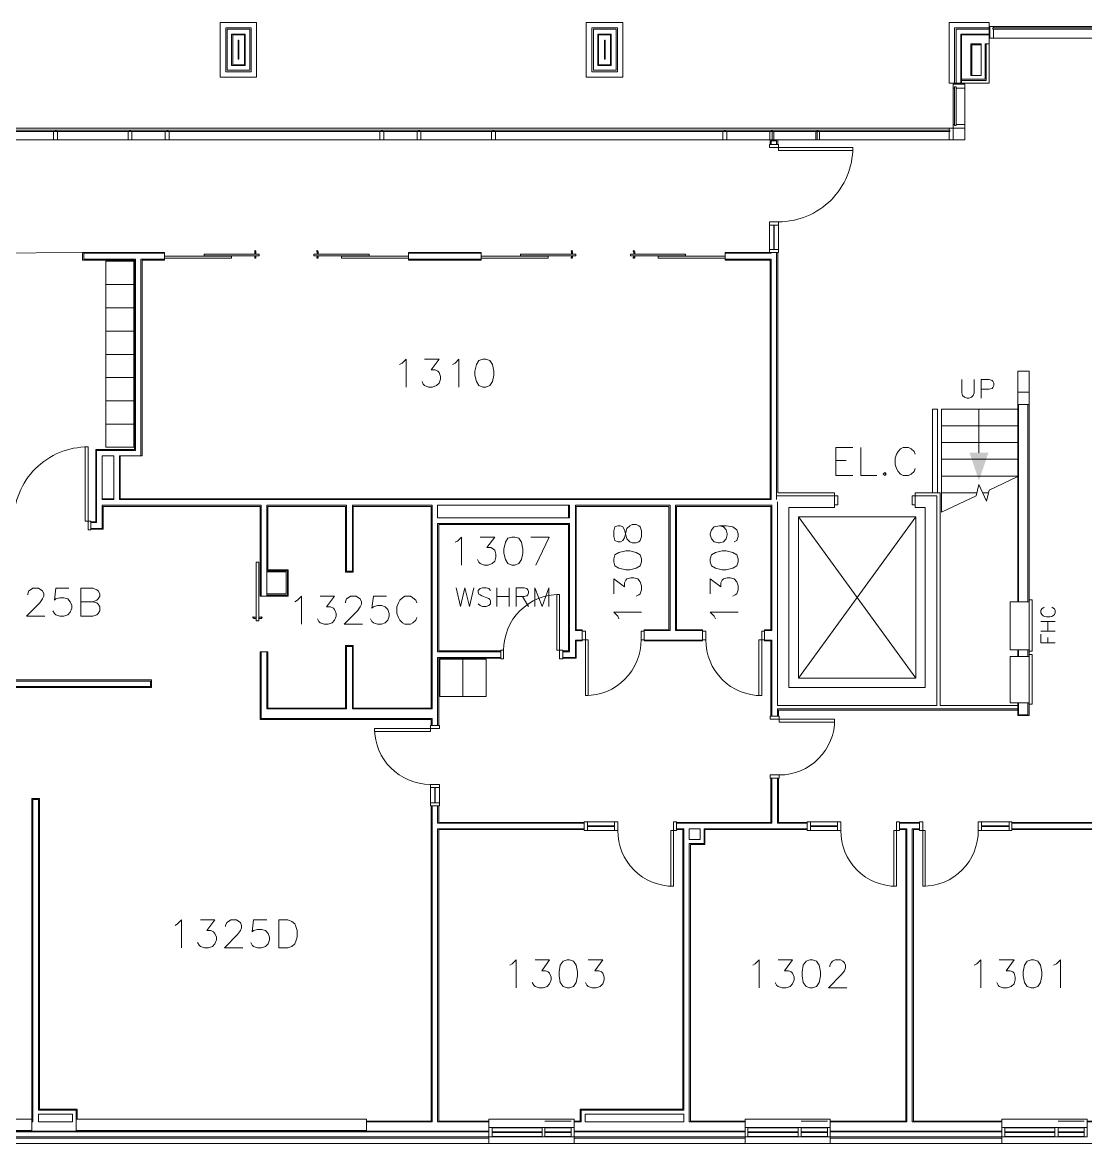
# Model space of a CAD drawing. Header units: millimetres. Extents: x 171 to 6612, y 356 to 4695.
# Drawn here: x 3770 to 4455, y 1462 to 2185 of the extents above; entities that cross this region are included whole.
import ezdxf

# ---------------------------------------------------------------- set-up
doc = ezdxf.new("R2010")
doc.units = ezdxf.units.MM
for name, color, linetype in [('doors', 170, 'Continuous'), ('elevators', 3, 'Continuous'), ('rooms', 30, 'Continuous'), ('stairs up', 3, 'Continuous'), ('walls', 7, 'Continuous'), ('washrooms', 192, 'Continuous')]:
    doc.layers.add(name, color=color, linetype=linetype)

msp = doc.modelspace()

# ---------------------------------------------------------------- linework, layer by layer
at = {"layer": 'doors', "lineweight": 9}
for centre, radius, start, end in [((4257.37, 2104.68), 47.92, 269.95887, 0.04113), ((3811.92, 1863.58), 47.92, 89.95887, 180.04113), ((4116.03, 1780.28), 36.01, 89.97254, 180.02746), ((4133.01, 1786.69), 35.66, 269.79483, 0.57843), ((4246.21, 1786.69), 35.67, 179.42421, 270.57579), ((4032.88, 1729.85), 36.14, 180.17936, 269.82064), ((4257.93, 1735.46), 35.66, 269.79483, 0.57843), ((4189.37, 1663.65), 35.67, 179.42421, 270.57579), ((4333.23, 1663.65), 35.67, 179.42421, 270.57579), ((4350.56, 1663.65), 35.66, 269.79483, 0.57843)]:
    msp.add_arc(centre, radius, start, end, dxfattribs=at)
at = {"layer": 'elevators', "lineweight": 9}
for points in [[(4305.28, 1893.02), (4294.29, 1893.02), (4294.29, 1911.03), (4305.28, 1911.03)], [(4310.43, 1911.03), (4310.43, 1893.02), (4320.72, 1893.02)], [(4345.52, 1906.82), (4344.82, 1908.45), (4342.94, 1910.33), (4341.31, 1911.03), (4337.8, 1911.03), (4336.16, 1910.33), (4334.52, 1908.45), (4333.59, 1906.82), (4332.65, 1904.24), (4332.65, 1900.03), (4333.59, 1897.46), (4334.52, 1895.59), (4336.16, 1893.95), (4337.8, 1893.02), (4341.31, 1893.02), (4342.94, 1893.95), (4344.82, 1895.59), (4345.52, 1897.46)], [(4294.29, 1902.61), (4301.07, 1902.61)]]:
    msp.add_lwpolyline(points, dxfattribs=at)
msp.add_lwpolyline([(4325.87, 1894.89), (4324.93, 1893.95), (4325.87, 1893.02), (4326.8, 1893.95)], close=True, dxfattribs=at)
at = {"layer": 'rooms', "lineweight": 9}
for points in [[(4012.89, 1964.59), (4014.52, 1965.53), (4017.1, 1968.1), (4017.1, 1950.09)], [(4029.03, 1968.1), (4038.38, 1968.1), (4033.24, 1961.32), (4035.81, 1961.32), (4037.68, 1960.38), (4038.38, 1959.45), (4039.32, 1956.88), (4039.32, 1955.24), (4038.38, 1952.66), (4036.75, 1951.03), (4034.17, 1950.09), (4031.6, 1950.09), (4029.03, 1951.03), (4028.09, 1951.96), (4027.39, 1953.6)], [(4047.04, 1964.59), (4048.68, 1965.53), (4051.25, 1968.1), (4051.25, 1950.09)], [(4219.2, 1860.5), (4221.78, 1859.8), (4223.65, 1857.93), (4224.35, 1855.36), (4224.35, 1854.65), (4223.65, 1852.08), (4221.78, 1850.21), (4219.2, 1849.51), (4218.5, 1849.51), (4215.93, 1850.21), (4214.06, 1852.08), (4213.35, 1854.65), (4213.35, 1855.36), (4214.06, 1857.93), (4215.93, 1859.8), (4219.2, 1860.5), (4223.65, 1860.5), (4227.86, 1859.8), (4230.43, 1857.93), (4231.37, 1855.36), (4231.37, 1853.72), (4230.43, 1851.14), (4228.79, 1850.21)], [(4048.68, 1849.97), (4050.31, 1850.68), (4052.89, 1853.25), (4052.89, 1835.24)], [(4064.82, 1853.25), (4074.41, 1853.25), (4069.26, 1846.47), (4071.83, 1846.47), (4073.47, 1845.53), (4074.41, 1844.83), (4075.11, 1842.26), (4075.11, 1840.38), (4074.41, 1837.81), (4072.54, 1836.17), (4069.96, 1835.24), (4067.39, 1835.24), (4064.82, 1836.17), (4064.12, 1837.11), (4063.18, 1838.75)], [(4100.84, 1835.24), (4109.5, 1853.25), (4097.57, 1853.25)], [(4151.13, 1816.76), (4151.13, 1826.35), (4157.92, 1821.2), (4157.92, 1823.78), (4158.85, 1825.41), (4159.55, 1826.35), (4162.13, 1827.05), (4164, 1827.05), (4166.57, 1826.35), (4168.21, 1824.48), (4168.91, 1821.9), (4168.91, 1819.33), (4168.21, 1816.76), (4167.27, 1816.06), (4165.64, 1815.12)], [(4213.35, 1816.76), (4213.35, 1826.35), (4220.14, 1821.2), (4220.14, 1823.78), (4221.07, 1825.41), (4221.78, 1826.35), (4224.35, 1827.05), (4226.22, 1827.05), (4228.79, 1826.35), (4230.43, 1824.48), (4231.37, 1821.9), (4231.37, 1819.33), (4230.43, 1816.76), (4229.49, 1816.06), (4227.86, 1815.12)], [(3773.12, 1816.06), (3773.12, 1816.76), (3773.82, 1818.63), (3774.76, 1819.33), (3776.4, 1820.27), (3779.91, 1820.27), (3781.54, 1819.33), (3782.48, 1818.63), (3783.41, 1816.76), (3783.41, 1815.12), (3782.48, 1813.48), (3780.84, 1810.91), (3772.19, 1802.26), (3784.12, 1802.26)], [(3799.55, 1820.27), (3791.13, 1820.27), (3790.2, 1812.55), (3791.13, 1813.48), (3793.71, 1814.19), (3796.28, 1814.19), (3798.85, 1813.48), (3800.49, 1811.61), (3801.43, 1809.04), (3801.43, 1807.4), (3800.49, 1804.83), (3798.85, 1803.19), (3796.28, 1802.26), (3793.71, 1802.26), (3791.13, 1803.19), (3790.2, 1803.89), (3789.26, 1805.76)], [(3814.99, 1811.61), (3817.57, 1810.91), (3818.5, 1809.98), (3819.44, 1808.34), (3819.44, 1805.76), (3818.5, 1803.89), (3817.57, 1803.19), (3814.99, 1802.26), (3807.27, 1802.26), (3807.27, 1820.27), (3814.99, 1820.27), (3817.57, 1819.33), (3818.5, 1818.63), (3819.44, 1816.76), (3819.44, 1815.12), (3818.5, 1813.48), (3817.57, 1812.55), (3814.99, 1811.61), (3807.27, 1811.61)], [(3945.29, 1811.61), (3947.16, 1812.55), (3949.73, 1815.12), (3949.73, 1797.11)], [(3961.66, 1815.12), (3971.02, 1815.12), (3965.87, 1808.34), (3968.44, 1808.34), (3970.31, 1807.4), (3971.02, 1806.47), (3971.95, 1803.89), (3971.95, 1802.26), (3971.02, 1799.68), (3969.38, 1798.05), (3966.81, 1797.11), (3964.23, 1797.11), (3961.66, 1798.05), (3960.72, 1798.75), (3960.02, 1800.62)], [(3978.03, 1810.91), (3978.03, 1811.61), (3978.74, 1813.48), (3979.67, 1814.19), (3981.31, 1815.12), (3984.82, 1815.12), (3986.45, 1814.19), (3987.39, 1813.48), (3988.33, 1811.61), (3988.33, 1809.98), (3987.39, 1808.34), (3985.75, 1805.76), (3977.1, 1797.11), (3989.03, 1797.11)], [(4004.47, 1815.12), (3996.05, 1815.12), (3995.11, 1807.4), (3996.05, 1808.34), (3998.62, 1809.04), (4001.19, 1809.04), (4003.53, 1808.34), (4005.4, 1806.47), (4006.1, 1803.89), (4006.1, 1802.26), (4005.4, 1799.68), (4003.53, 1798.05), (4001.19, 1797.11), (3998.62, 1797.11), (3996.05, 1798.05), (3995.11, 1798.75), (3994.17, 1800.62)], [(4024.12, 1810.91), (4023.41, 1812.55), (4021.54, 1814.19), (4019.9, 1815.12), (4016.4, 1815.12), (4014.76, 1814.19), (4013.12, 1812.55), (4012.19, 1810.91), (4011.25, 1808.34), (4011.25, 1803.89), (4012.19, 1801.32), (4013.12, 1799.68), (4014.76, 1798.05), (4016.4, 1797.11), (4019.9, 1797.11), (4021.54, 1798.05), (4023.41, 1799.68), (4024.12, 1801.32)], [(4154.41, 1800.62), (4153.71, 1802.26), (4151.13, 1804.83), (4168.91, 1804.83)], [(4216.63, 1800.62), (4215.93, 1802.26), (4213.35, 1804.83), (4231.37, 1804.83)], [(3868.09, 1602.72), (3869.73, 1603.66), (3872.3, 1606.23), (3872.3, 1588.22)], [(3884.47, 1606.23), (3893.82, 1606.23), (3888.68, 1599.45), (3891.25, 1599.45), (3892.89, 1598.51), (3893.82, 1597.58), (3894.76, 1595.01), (3894.76, 1593.37), (3893.82, 1590.79), (3892.19, 1589.16), (3889.61, 1588.22), (3887.04, 1588.22), (3884.47, 1589.16), (3883.53, 1589.86), (3882.6, 1591.73)], [(3900.61, 1602.02), (3900.61, 1602.72), (3901.54, 1604.6), (3902.48, 1605.3), (3904.12, 1606.23), (3907.62, 1606.23), (3909.26, 1605.3), (3910.2, 1604.6), (3910.9, 1602.72), (3910.9, 1601.09), (3910.2, 1599.45), (3908.33, 1596.88), (3899.91, 1588.22), (3911.84, 1588.22)], [(3927.27, 1606.23), (3918.62, 1606.23), (3917.92, 1598.51), (3918.62, 1599.45), (3921.19, 1600.15), (3923.76, 1600.15), (3926.34, 1599.45), (3928.21, 1597.58), (3928.91, 1595.01), (3928.91, 1593.37), (3928.21, 1590.79), (3926.34, 1589.16), (3923.76, 1588.22), (3921.19, 1588.22), (3918.62, 1589.16), (3917.92, 1589.86), (3916.98, 1591.73)], [(4084, 1576.99), (4085.64, 1577.93), (4088.21, 1580.5), (4088.21, 1562.49)], [(4100.37, 1580.5), (4109.73, 1580.5), (4104.58, 1573.48), (4107.16, 1573.48), (4108.79, 1572.78), (4109.73, 1571.85), (4110.66, 1569.27), (4110.66, 1567.64), (4109.73, 1565.06), (4108.09, 1563.19), (4105.52, 1562.49), (4102.95, 1562.49), (4100.37, 1563.19), (4099.44, 1564.13), (4098.5, 1565.77)], [(4134.52, 1580.5), (4144.11, 1580.5), (4138.97, 1573.48), (4141.54, 1573.48), (4143.18, 1572.78), (4144.11, 1571.85), (4144.82, 1569.27), (4144.82, 1567.64), (4144.11, 1565.06), (4142.24, 1563.19), (4139.67, 1562.49), (4137.1, 1562.49), (4134.52, 1563.19), (4133.82, 1564.13), (4132.89, 1565.77)], [(4240.72, 1576.99), (4242.36, 1577.93), (4244.93, 1580.5), (4244.93, 1562.49)], [(4257.1, 1580.5), (4266.45, 1580.5), (4261.31, 1573.48), (4263.88, 1573.48), (4265.52, 1572.78), (4266.45, 1571.85), (4267.39, 1569.27), (4267.39, 1567.64), (4266.45, 1565.06), (4264.82, 1563.19), (4262.24, 1562.49), (4259.67, 1562.49), (4257.1, 1563.19), (4256.16, 1564.13), (4255.23, 1565.77)], [(4290.55, 1576.06), (4290.55, 1576.99), (4291.25, 1578.63), (4292.18, 1579.57), (4293.82, 1580.5), (4297.33, 1580.5), (4298.97, 1579.57), (4299.9, 1578.63), (4300.61, 1576.99), (4300.61, 1575.36), (4299.9, 1573.48), (4298.03, 1570.91), (4289.61, 1562.49), (4301.54, 1562.49)], [(4383.65, 1576.99), (4385.28, 1577.93), (4387.86, 1580.5), (4387.86, 1562.49)], [(4399.79, 1580.5), (4409.38, 1580.5), (4404.23, 1573.48), (4406.8, 1573.48), (4408.44, 1572.78), (4409.38, 1571.85), (4410.08, 1569.27), (4410.08, 1567.64), (4409.38, 1565.06), (4407.51, 1563.19), (4404.93, 1562.49), (4402.36, 1562.49), (4399.79, 1563.19), (4399.08, 1564.13), (4398.15, 1565.77)], [(4434.87, 1576.99), (4436.75, 1577.93), (4439.32, 1580.5), (4439.32, 1562.49)]]:
    msp.add_lwpolyline(points, dxfattribs=at)
for points in [[(4066.69, 1968.1), (4064.12, 1967.17), (4062.48, 1964.59), (4061.54, 1960.38), (4061.54, 1957.81), (4062.48, 1953.6), (4064.12, 1951.03), (4066.69, 1950.09), (4068.56, 1950.09), (4071.13, 1951.03), (4072.77, 1953.6), (4073.71, 1957.81), (4073.71, 1960.38), (4072.77, 1964.59), (4071.13, 1967.17), (4068.56, 1968.1)], [(4151.13, 1853.72), (4151.83, 1851.14), (4153.71, 1850.21), (4155.34, 1850.21), (4156.98, 1851.14), (4157.92, 1852.78), (4158.85, 1856.29), (4159.55, 1858.86), (4161.42, 1860.5), (4163.06, 1861.44), (4165.64, 1861.44), (4167.27, 1860.5), (4168.21, 1859.8), (4168.91, 1857.23), (4168.91, 1853.72), (4168.21, 1851.14), (4167.27, 1850.21), (4165.64, 1849.51), (4163.06, 1849.51), (4161.42, 1850.21), (4159.55, 1852.08), (4158.85, 1854.65), (4157.92, 1857.93), (4156.98, 1859.8), (4155.34, 1860.5), (4153.71, 1860.5), (4151.83, 1859.8), (4151.13, 1857.23)], [(4085.4, 1853.25), (4082.83, 1852.55), (4081.19, 1849.97), (4080.26, 1845.53), (4080.26, 1842.96), (4081.19, 1838.75), (4082.83, 1836.17), (4085.4, 1835.24), (4087.27, 1835.24), (4089.85, 1836.17), (4091.48, 1838.75), (4092.42, 1842.96), (4092.42, 1845.53), (4091.48, 1849.97), (4089.85, 1852.55), (4087.27, 1853.25)], [(4151.13, 1837.34), (4151.83, 1834.77), (4154.41, 1833.13), (4158.85, 1832.2), (4161.42, 1832.2), (4165.64, 1833.13), (4168.21, 1834.77), (4168.91, 1837.34), (4168.91, 1839.21), (4168.21, 1841.79), (4165.64, 1843.43), (4161.42, 1844.36), (4158.85, 1844.36), (4154.41, 1843.43), (4151.83, 1841.79), (4151.13, 1839.21)], [(4213.35, 1837.34), (4214.06, 1834.77), (4216.63, 1833.13), (4221.07, 1832.2), (4223.65, 1832.2), (4227.86, 1833.13), (4230.43, 1834.77), (4231.37, 1837.34), (4231.37, 1839.21), (4230.43, 1841.79), (4227.86, 1843.43), (4223.65, 1844.36), (4221.07, 1844.36), (4216.63, 1843.43), (4214.06, 1841.79), (4213.35, 1839.21)], [(3934.99, 1588.22), (3934.99, 1606.23), (3940.84, 1606.23), (3943.41, 1605.3), (3945.29, 1603.66), (3945.99, 1602.02), (3946.92, 1599.45), (3946.92, 1595.01), (3945.99, 1592.43), (3945.29, 1590.79), (3943.41, 1589.16), (3940.84, 1588.22)], [(4120.96, 1580.5), (4118.38, 1579.57), (4116.51, 1576.99), (4115.81, 1572.78), (4115.81, 1570.21), (4116.51, 1565.77), (4118.38, 1563.19), (4120.96, 1562.49), (4122.59, 1562.49), (4125.17, 1563.19), (4126.81, 1565.77), (4127.74, 1570.21), (4127.74, 1572.78), (4126.81, 1576.99), (4125.17, 1579.57), (4122.59, 1580.5)], [(4277.68, 1580.5), (4275.11, 1579.57), (4273.24, 1576.99), (4272.54, 1572.78), (4272.54, 1570.21), (4273.24, 1565.77), (4275.11, 1563.19), (4277.68, 1562.49), (4279.32, 1562.49), (4281.89, 1563.19), (4283.53, 1565.77), (4284.47, 1570.21), (4284.47, 1572.78), (4283.53, 1576.99), (4281.89, 1579.57), (4279.32, 1580.5)], [(4420.37, 1580.5), (4417.8, 1579.57), (4416.16, 1576.99), (4415.23, 1572.78), (4415.23, 1570.21), (4416.16, 1565.77), (4417.8, 1563.19), (4420.37, 1562.49), (4422.01, 1562.49), (4424.58, 1563.19), (4426.45, 1565.77), (4427.15, 1570.21), (4427.15, 1572.78), (4426.45, 1576.99), (4424.58, 1579.57), (4422.01, 1580.5)]]:
    msp.add_lwpolyline(points, close=True, dxfattribs=at)
at = {"layer": 'stairs up', "lineweight": 9}
for points in [[(4375.69, 1955), (4375.69, 1946.35), (4376.16, 1944.71), (4377.33, 1943.54), (4378.97, 1942.84), (4380.14, 1942.84), (4381.77, 1943.54), (4382.94, 1944.71), (4383.65, 1946.35), (4383.65, 1955)], [(4388.09, 1942.84), (4388.09, 1955), (4393.24, 1955), (4395.11, 1954.3), (4395.58, 1953.83), (4396.28, 1952.66), (4396.28, 1951.03), (4395.58, 1949.86), (4395.11, 1949.16), (4393.24, 1948.69), (4388.09, 1948.69)], [(4411.72, 1935.82), (4362.59, 1935.82), (4362.59, 1869.39), (4384.82, 1879.92), (4386.69, 1887.17), (4391.6, 1876.41), (4393.24, 1883.66), (4411.72, 1892.31)], [(4386.69, 1935.82), (4386.69, 1907.75)], [(4411.72, 1925.06), (4362.59, 1925.06)], [(4411.72, 1914.3), (4362.59, 1914.3)], [(4411.72, 1903.54), (4362.59, 1903.54)], [(4411.72, 1892.55), (4362.59, 1892.55)]]:
    msp.add_lwpolyline(points, dxfattribs=at)
at = {"layer": 'stairs up', "transparency": 33554559}
msp.add_solid([(4392.77, 1907.75), (4386.69, 1889.74), (4380.61, 1907.75)], dxfattribs=at)
at = {"layer": 'walls', "color": 11, "lineweight": 9, "true_color": 0xf27172}
for points in [[(3920.72, 2185.41), (3897.1, 2185.41), (3897.1, 2150.09), (3920.72, 2150.09)], [(4156.98, 2185.41), (4133.35, 2185.41), (4133.35, 2150.09), (4156.98, 2150.09)], [(4393.24, 2170.91), (4393.24, 2185.41), (4367.51, 2185.41), (4367.51, 2146.11), (4382.01, 2146.11), (4393.24, 2146.11)], [(3917.22, 2153.6), (3900.84, 2153.6), (3900.84, 2181.9), (3917.22, 2181.9)], [(3916.28, 2154.54), (3901.78, 2154.54), (3901.78, 2180.97), (3916.28, 2180.97)], [(3913.24, 2157.58), (3904.58, 2157.58), (3904.58, 2177.93), (3913.24, 2177.93)], [(4153.47, 2153.6), (4136.86, 2153.6), (4136.86, 2181.9), (4153.47, 2181.9)], [(4152.54, 2154.54), (4138.03, 2154.54), (4138.03, 2180.97), (4152.54, 2180.97)], [(4149.5, 2157.58), (4140.84, 2157.58), (4140.84, 2177.93), (4149.5, 2177.93)], [(4396.04, 2175.35), (4396.04, 2180.97), (4395.58, 2180.97), (4395.58, 2181.9), (4396.04, 2181.9), (4396.04, 2182.84), (4393.7, 2182.84), (4393.7, 2175.35)], [(4395.58, 2180.97), (4462.24, 2180.97), (4462.24, 2181.9), (4395.58, 2181.9)], [(3912.77, 2158.04), (3905.29, 2158.04), (3905.29, 2177.46), (3912.77, 2177.46)], [(3908.79, 2173.95), (3909.26, 2173.95), (3909.26, 2161.79), (3908.79, 2161.79)], [(4149.03, 2158.04), (4141.31, 2158.04), (4141.31, 2177.46), (4149.03, 2177.46)], [(4145.05, 2173.95), (4145.52, 2173.95), (4145.52, 2161.79), (4145.05, 2161.79)], [(4388.09, 2151.26), (4382.01, 2151.26), (4382.01, 2170.91), (4388.09, 2170.91)], [(4371.95, 2143.07), (4377.56, 2143.07), (4377.56, 2145.65), (4370.08, 2145.65), (4370.08, 2143.07), (4371.01, 2143.07), (4371.01, 2143.78), (4371.95, 2143.78)], [(4371.95, 2118.98), (4371.95, 2143.78), (4371.01, 2143.78), (4371.01, 2118.98)], [(3743.41, 2115), (3790.9, 2115), (3790.9, 2115.94), (3743.41, 2115.94)], [(3789.73, 2109.62), (3792.3, 2109.62), (3792.3, 2115), (3791.37, 2115), (3791.37, 2115.94), (3790.9, 2115.94), (3790.9, 2115), (3789.73, 2115)], [(3791.37, 2115), (3838.85, 2115), (3838.85, 2115.94), (3791.37, 2115.94)], [(3837.92, 2109.62), (3840.26, 2109.62), (3840.26, 2115), (3839.32, 2115), (3839.32, 2115.94), (3838.85, 2115.94), (3838.85, 2115), (3837.92, 2115)], [(3839.32, 2115), (3862.95, 2115), (3862.95, 2115.94), (3839.32, 2115.94)], [(3861.78, 2109.62), (3864.35, 2109.62), (3864.35, 2115), (3863.41, 2115), (3863.41, 2115.94), (3862.95, 2115.94), (3862.95, 2115), (3861.78, 2115)], [(3863.41, 2115), (4001.19, 2115), (4001.19, 2115.94), (3863.41, 2115.94)], [(4000.26, 2109.62), (4002.83, 2109.62), (4002.83, 2115), (4001.66, 2115), (4001.66, 2115.94), (4001.19, 2115.94), (4001.19, 2115), (4000.26, 2115)], [(4001.66, 2115), (4025.28, 2115), (4025.28, 2115.94), (4001.66, 2115.94)], [(4024.35, 2109.62), (4026.69, 2109.62), (4026.69, 2115), (4025.75, 2115), (4025.75, 2115.94), (4025.28, 2115.94), (4025.28, 2115), (4024.35, 2115)], [(4025.75, 2115), (4073.24, 2115), (4073.24, 2115.94), (4025.75, 2115.94)], [(4072.3, 2109.62), (4074.88, 2109.62), (4074.88, 2115), (4073.71, 2115), (4073.71, 2115.94), (4073.24, 2115.94), (4073.24, 2115), (4072.3, 2115)], [(4073.71, 2115), (4222.48, 2115), (4222.48, 2115.94), (4073.71, 2115.94)], [(4221.54, 2109.62), (4224.11, 2109.62), (4224.11, 2115), (4222.95, 2115), (4222.95, 2115.94), (4222.48, 2115.94), (4222.48, 2115), (4221.54, 2115)], [(4222.95, 2115), (4252.89, 2115), (4252.89, 2115.94), (4222.95, 2115.94)], [(4251.72, 2109.62), (4254.29, 2109.62), (4254.29, 2115), (4253.35, 2115), (4253.35, 2115.94), (4252.89, 2115.94), (4252.89, 2115), (4251.72, 2115)], [(4253.35, 2115.94), (4253.35, 2109.62), (4282.36, 2109.62), (4282.36, 2115.94)], [(4281.42, 2109.62), (4283.76, 2109.62), (4283.76, 2115), (4282.83, 2115), (4282.83, 2115.94), (4282.36, 2115.94), (4282.36, 2115), (4281.42, 2115)], [(4282.83, 2115), (4367.97, 2115), (4367.97, 2115.94), (4282.83, 2115.94)], [(4367.51, 2115), (4367.51, 2109.62), (4370.08, 2109.62), (4370.08, 2117.11), (4367.51, 2117.11), (4367.51, 2115.94), (4367.97, 2115.94), (4367.97, 2115)], [(4377.56, 2117.11), (4377.56, 2119.45), (4371.95, 2119.45), (4371.95, 2118.98), (4371.01, 2118.98), (4371.01, 2119.45), (4370.08, 2119.45), (4370.08, 2117.11)], [(4377.56, 2109.62), (4377.56, 2117.11), (4370.08, 2117.11), (4370.08, 2109.62)], [(4251.48, 2106.58), (4257.33, 2106.58), (4257.33, 2104.71), (4251.48, 2104.71)], [(4257.33, 2102.84), (4257.33, 2104.71), (4305.28, 2104.71), (4305.28, 2102.84)], [(4253.12, 2054.65), (4251.48, 2054.65), (4251.48, 2056.76), (4253.12, 2056.76), (4255.46, 2056.76), (4257.33, 2056.76), (4257.33, 2054.65)], [(4254.52, 2038.98), (4254.29, 2038.98), (4254.29, 2054.65), (4254.52, 2054.65)], [(3886.81, 2035.94), (3922.36, 2035.94), (3922.36, 2034.77), (3886.81, 2034.77)], [(3993.24, 2035.94), (3957.68, 2035.94), (3957.68, 2034.77), (3993.24, 2034.77)], [(4065.52, 2036.87), (4018.74, 2036.87), (4018.74, 2031.96), (4065.52, 2031.96)], [(4091.02, 2035.94), (4126.57, 2035.94), (4126.57, 2034.77), (4091.02, 2034.77)], [(4197.45, 2035.94), (4161.89, 2035.94), (4161.89, 2034.77), (4197.45, 2034.77)], [(4251.48, 2038.98), (4257.33, 2038.98), (4257.33, 2036.87), (4251.48, 2036.87)], [(3810.08, 1863.54), (3811.95, 1863.54), (3811.95, 1911.5), (3810.08, 1911.5)], [(3828.56, 1878.04), (3821.08, 1878.04), (3821.08, 1905.65), (3828.56, 1905.65)], [(4293.59, 1874.07), (4295.69, 1874.07), (4295.69, 1879.92), (4293.59, 1879.92)], [(4343.65, 1874.07), (4345.52, 1874.07), (4345.52, 1879.92), (4343.65, 1879.92)], [(3813.82, 1857.93), (3813.82, 1863.54), (3811.95, 1863.54), (3811.95, 1857.93)], [(4345.99, 1762.26), (4270.2, 1762.26), (4270.2, 1866.35), (4345.99, 1866.35)], [(4114.41, 1780.27), (4116.04, 1780.27), (4116.04, 1816.29), (4114.41, 1816.29)], [(4132.89, 1792.67), (4130.78, 1792.67), (4130.78, 1787.05), (4132.89, 1787.05)], [(4170.78, 1792.67), (4168.68, 1792.67), (4168.68, 1787.05), (4170.78, 1787.05)], [(4210.55, 1792.67), (4210.55, 1787.05), (4208.44, 1787.05), (4208.44, 1792.67)], [(4248.44, 1792.67), (4248.44, 1787.05), (4246.57, 1787.05), (4246.57, 1792.67)], [(4078.15, 1774.65), (4080.02, 1774.65), (4080.02, 1780.27), (4078.15, 1780.27)], [(4116.04, 1774.65), (4118.15, 1774.65), (4118.15, 1780.27), (4116.04, 1780.27)], [(4134.52, 1787.05), (4132.89, 1787.05), (4132.89, 1751.03), (4134.52, 1751.03)], [(4244.7, 1787.05), (4246.57, 1787.05), (4246.57, 1751.03), (4244.7, 1751.03)], [(3706.69, 1756.17), (3852.89, 1756.17), (3852.89, 1761.09), (3706.69, 1761.09)], [(3707.39, 1760.38), (3852.19, 1760.38), (3852.19, 1756.88), (3707.39, 1756.88)], [(4251.95, 1737.69), (4257.8, 1737.69), (4257.8, 1735.82), (4251.95, 1735.82)], [(4032.77, 1727.87), (4032.77, 1729.74), (3996.75, 1729.74), (3996.75, 1727.87)], [(4038.62, 1731.61), (4032.77, 1731.61), (4032.77, 1729.74), (4038.62, 1729.74)], [(4257.8, 1733.95), (4257.8, 1735.82), (4293.59, 1735.82), (4293.59, 1733.95)], [(4038.62, 1691.61), (4038.62, 1693.72), (4036.75, 1693.72), (4034.64, 1693.72), (4032.77, 1693.72), (4032.77, 1691.61), (4036.75, 1691.61)], [(4251.95, 1699.8), (4257.8, 1699.8), (4257.8, 1697.69), (4251.95, 1697.69)], [(4035.58, 1691.61), (4035.58, 1681.79), (4035.81, 1681.79), (4035.81, 1691.61)], [(4038.62, 1679.92), (4038.62, 1681.79), (4032.77, 1681.79), (4032.77, 1679.92)], [(4134.06, 1669.62), (4134.06, 1664.01), (4131.95, 1664.01), (4131.95, 1669.62)], [(4151.6, 1669.62), (4151.6, 1664.01), (4134.06, 1664.01), (4134.06, 1669.62)], [(4134.06, 1666.58), (4134.06, 1667.05), (4151.6, 1667.05), (4151.6, 1666.58)], [(4153.71, 1669.62), (4153.71, 1667.99), (4153.71, 1665.65), (4153.71, 1664.01), (4151.6, 1664.01), (4151.6, 1667.99), (4151.6, 1669.62)], [(4191.6, 1664.01), (4189.73, 1664.01), (4189.73, 1669.62), (4191.6, 1669.62)], [(4199.79, 1658.16), (4199.79, 1664.95), (4206.8, 1664.95), (4206.8, 1658.16)], [(4277.92, 1669.62), (4277.92, 1664.01), (4275.81, 1664.01), (4275.81, 1669.62)], [(4277.92, 1666.58), (4277.92, 1667.05), (4295.46, 1667.05), (4295.46, 1666.58)], [(4297.56, 1669.62), (4297.56, 1667.99), (4297.56, 1665.65), (4297.56, 1664.01), (4295.46, 1664.01), (4295.46, 1667.99), (4295.46, 1669.62)], [(4335.46, 1664.01), (4333.59, 1664.01), (4333.59, 1669.62), (4335.46, 1669.62)], [(4348.32, 1669.62), (4348.32, 1664.01), (4350.43, 1664.01), (4350.43, 1669.62)], [(4388.32, 1669.62), (4386.22, 1669.62), (4386.22, 1667.99), (4386.22, 1665.65), (4386.22, 1664.01), (4388.32, 1664.01), (4388.32, 1667.99)], [(4388.32, 1666.58), (4406.1, 1666.58), (4406.1, 1667.05), (4388.32, 1667.05)], [(4407.97, 1669.62), (4406.1, 1669.62), (4406.1, 1664.01), (4407.97, 1664.01)], [(4187.86, 1664.01), (4189.73, 1664.01), (4189.73, 1627.99), (4187.86, 1627.99)], [(4331.72, 1664.01), (4333.59, 1664.01), (4333.59, 1627.99), (4331.72, 1627.99)], [(4352.07, 1664.01), (4350.43, 1664.01), (4350.43, 1627.99), (4352.07, 1627.99)], [(3523.3, 1470.33), (3523.3, 1477.58), (3775.7, 1477.58), (3775.7, 1470.33)], [(3801.89, 1480.85), (3779.91, 1480.85), (3779.91, 1475.94), (3801.89, 1475.94)], [(3804.23, 1470.33), (3804.23, 1477.58), (3991.6, 1477.58), (3991.6, 1470.33)], [(4132.65, 1480.85), (4132.65, 1475.94), (4196.28, 1475.94), (4196.28, 1480.85)], [(4072.54, 1466.35), (4070.43, 1466.35), (4070.43, 1472.2), (4072.54, 1472.2)], [(4072.54, 1469.16), (4072.54, 1469.39), (4104.82, 1469.39), (4104.82, 1469.16)], [(4106.69, 1472.2), (4106.69, 1466.35), (4104.82, 1466.35), (4104.82, 1472.2)], [(4106.69, 1469.16), (4106.69, 1469.39), (4123.53, 1469.39), (4123.53, 1469.16)], [(4123.53, 1472.2), (4125.64, 1472.2), (4125.64, 1466.35), (4123.53, 1466.35)], [(4237.68, 1466.35), (4235.81, 1466.35), (4235.81, 1472.2), (4237.68, 1472.2)], [(4237.68, 1469.16), (4237.68, 1469.39), (4269.96, 1469.39), (4269.96, 1469.16)], [(4272.07, 1472.2), (4272.07, 1466.35), (4269.96, 1466.35), (4269.96, 1472.2)], [(4272.07, 1469.16), (4272.07, 1469.39), (4288.91, 1469.39), (4288.91, 1469.16)], [(4288.91, 1472.2), (4290.78, 1472.2), (4290.78, 1466.35), (4288.91, 1466.35)], [(4403.3, 1466.35), (4401.42, 1466.35), (4401.42, 1472.2), (4403.3, 1472.2)], [(4403.3, 1469.16), (4403.3, 1469.39), (4435.58, 1469.39), (4435.58, 1469.16)], [(4437.68, 1472.2), (4437.68, 1466.35), (4435.58, 1466.35), (4435.58, 1472.2)], [(4437.68, 1469.16), (4437.68, 1469.39), (4454.52, 1469.39), (4454.52, 1469.16)], [(4454.52, 1472.2), (4456.39, 1472.2), (4456.39, 1466.35), (4454.52, 1466.35)]]:
    msp.add_lwpolyline(points, close=True, dxfattribs=at)
for points in [[(4371.01, 2146.11), (4371.01, 2181.9), (4393.24, 2181.9)], [(4371.95, 2146.11), (4371.95, 2180.97), (4393.24, 2180.97)], [(4374.99, 2146.11), (4374.99, 2177.93), (4393.24, 2177.93)], [(4665.52, 2074.54), (4665.52, 2086.7), (4665.52, 2161.08), (4665.52, 2182.84), (4630.2, 2182.84), (4582.24, 2182.84), (4534.29, 2182.84), (4486.34, 2182.84), (4462.24, 2182.84), (4396.04, 2182.84)], [(4375.46, 2146.11), (4375.46, 2177.46), (4393.24, 2177.46)], [(4375.46, 2148.69), (4390.66, 2148.69), (4390.66, 2171.61), (4393.24, 2171.61)], [(4375.46, 2147.99), (4391.37, 2147.99), (4391.37, 2171.61)], [(4382.01, 2151.26), (4381.54, 2151.26), (4381.54, 2171.61), (4388.09, 2171.61), (4388.09, 2170.91)], [(4396.04, 2175.35), (4462.24, 2175.35), (4486.34, 2175.35), (4534.29, 2175.35), (4582.24, 2175.35), (4630.2, 2175.35), (4658.03, 2175.35), (4658.03, 2161.08), (4658.03, 2086.7), (4658.03, 2074.54)], [(4370.08, 2143.07), (4370.08, 2119.45)], [(4377.56, 2119.45), (4377.56, 2143.07)], [(4367.51, 2117.11), (4282.36, 2117.11), (4252.89, 2117.11), (4222.48, 2117.11), (4073.47, 2117.11), (4025.28, 2117.11), (4001.43, 2117.11), (3862.95, 2117.11), (3838.85, 2117.11), (3790.9, 2117.11), (3742.95, 2117.11), (3718.85, 2117.11), (3626.69, 2117.11), (3602.83, 2117.11), (3578.74, 2117.11), (3530.78, 2117.11), (3390.67, 2117.11), (3342.48, 2117.11), (3270.43, 2117.11), (3196.05, 2117.11)], [(4282.36, 2115.94), (4253.35, 2115.94)], [(4281.42, 2115), (4254.29, 2115)], [(3196.05, 2109.62), (3270.43, 2109.62), (3342.48, 2109.62), (3390.67, 2109.62), (3530.78, 2109.62), (3578.74, 2109.62), (3602.83, 2109.62), (3626.69, 2109.62), (3718.85, 2109.62), (3742.95, 2109.62), (3790.9, 2109.62), (3838.85, 2109.62), (3862.95, 2109.62), (4001.43, 2109.62), (4025.28, 2109.62), (4073.47, 2109.62), (4222.48, 2109.62), (4252.89, 2109.62), (4282.36, 2109.62), (4367.51, 2109.62)], [(4256.86, 2106.58), (4256.86, 2109.62), (4251.95, 2109.62), (4251.95, 2106.58)], [(4252.65, 2106.58), (4252.65, 2108.92), (4256.16, 2108.92), (4256.16, 2106.58)], [(4070.43, 1461.91), (4498.27, 1461.91), (4498.27, 2048.1), (4562.13, 2048.1), (4562.13, 2052.55), (4493.82, 2052.55), (4493.82, 2040.15), (4498.27, 2040.15)], [(4251.48, 2038.98), (4251.48, 2054.65)], [(4257.33, 2054.65), (4257.33, 2038.98)], [(3832.77, 1905.65), (3846.81, 1905.65), (3846.81, 2031.96), (3861.31, 2031.96), (3861.31, 2036.87), (3808.44, 2036.87), (3808.44, 2031.96), (3841.89, 2031.96), (3841.89, 1909.86), (3816.86, 1909.86), (3816.86, 1863.07), (3813.82, 1863.07)], [(3813.82, 1862.61), (3817.33, 1862.61), (3817.33, 1909.16), (3842.6, 1909.16), (3842.6, 2032.66), (3809.15, 2032.66), (3809.15, 2036.41), (3861.31, 2036.41)], [(4251.95, 2036.87), (4222.95, 2036.87), (4222.95, 2031.96), (4251.95, 2031.96), (4251.95, 1878.04), (3832.77, 1878.04), (3832.77, 1905.65), (3832.3, 1905.65), (3832.3, 1877.58), (4252.65, 1877.58), (4252.65, 2032.66), (4222.95, 2032.66)], [(3861.31, 2034.54), (3904.58, 2034.54), (3904.58, 2033.37), (3861.31, 2033.37)], [(3919.55, 2037.58), (3919.55, 2035.94)], [(3919.55, 2034.77), (3919.55, 2033.37)], [(3920.26, 2035.94), (3920.26, 2037.58)], [(3920.26, 2033.37), (3920.26, 2034.77)], [(3959.79, 2035.94), (3959.79, 2037.58)], [(3959.79, 2033.37), (3959.79, 2034.77)], [(3960.49, 2037.58), (3960.49, 2035.94)], [(3960.49, 2034.77), (3960.49, 2033.37)], [(4018.74, 2034.54), (3975.46, 2034.54), (3975.46, 2033.37), (4018.74, 2033.37)], [(4018.74, 2036.41), (4065.52, 2036.41)], [(4065.52, 2034.54), (4108.79, 2034.54), (4108.79, 2033.37), (4065.52, 2033.37)], [(4123.76, 2037.58), (4123.76, 2035.94)], [(4123.76, 2034.77), (4123.76, 2033.37)], [(4124.47, 2035.94), (4124.47, 2037.58)], [(4124.47, 2033.37), (4124.47, 2034.77)], [(4164, 2035.94), (4164, 2037.58)], [(4164, 2033.37), (4164, 2034.77)], [(4164.7, 2037.58), (4164.7, 2035.94)], [(4164.7, 2034.77), (4164.7, 2033.37)], [(4222.95, 2034.54), (4179.67, 2034.54), (4179.67, 2033.37), (4222.95, 2033.37)], [(4222.95, 2036.41), (4252.65, 2036.41), (4252.65, 2036.87)], [(4251.95, 2036.87), (4251.95, 2036.87)], [(4256.16, 1879.92), (4293.59, 1879.92), (4293.59, 1881.79), (4256.86, 1881.79), (4256.86, 2036.87)], [(4256.16, 2036.87), (4256.16, 1877.58)], [(3846.1, 1905.65), (3846.1, 2032.66), (3861.31, 2032.66)], [(4018.74, 2032.66), (4065.52, 2032.66)], [(4411.72, 1938.86), (4411.72, 1960.38), (4418.97, 1960.38), (4418.97, 1938.86)], [(4418.97, 1946.82), (4411.72, 1946.82)], [(4356.75, 1881.79), (4356.75, 1935.82), (4360.02, 1935.82), (4360.02, 1881.79)], [(4418.97, 1812.78), (4418.97, 1938.86), (4411.72, 1938.86), (4411.72, 1811.61)], [(4412.18, 1938.86), (4412.18, 1811.61)], [(4418.27, 1938.86), (4418.27, 1811.61)], [(4411.72, 1744.71), (4361.66, 1744.71), (4361.66, 1881.79), (4345.52, 1881.79), (4345.52, 1879.92), (4359.55, 1879.92), (4359.55, 1744.71), (4256.63, 1744.71), (4256.63, 1875.94)], [(4385.28, 1881.79), (4362.59, 1881.79)], [(4392.77, 1881.79), (4389.03, 1881.79)], [(3821.08, 1878.04), (3821.08, 1877.58), (3828.56, 1877.58), (3828.56, 1878.04)], [(3832.77, 1877.58), (3832.77, 1878.04)], [(4345.52, 1874.07), (4345.52, 1872.43), (4352.07, 1872.43), (4352.07, 1756.17), (4264.11, 1756.17), (4264.11, 1872.43), (4293.59, 1872.43), (4293.59, 1874.07)], [(3813.82, 1858.86), (3821.08, 1858.86), (3821.08, 1873.83), (3923.53, 1873.83), (3923.53, 1815.12)], [(3813.82, 1858.4), (3821.78, 1858.4), (3821.78, 1873.13), (3923.06, 1873.13), (3923.06, 1815.12), (3927.98, 1815.12)], [(3923.06, 1815.12), (3941.07, 1815.12), (3941.07, 1832.2), (3927.98, 1832.2), (3927.98, 1873.13), (3978.03, 1873.13), (3978.03, 1830.56), (3982.95, 1830.56), (3982.95, 1873.13), (4033.24, 1873.13), (4033.24, 1742.84), (3982.95, 1742.84), (3982.95, 1783.31), (3978.03, 1783.31), (3978.03, 1742.84), (3927.98, 1742.84), (3927.98, 1779.33), (3923.06, 1779.33), (3923.06, 1735.59), (4033.24, 1735.59), (4033.24, 1731.61)], [(3927.27, 1779.33), (3927.27, 1742.37), (3978.74, 1742.37), (3978.74, 1782.61), (3982.48, 1782.61), (3982.48, 1742.37), (4033.94, 1742.37), (4033.94, 1873.83), (3982.48, 1873.83), (3982.48, 1831.26), (3978.74, 1831.26), (3978.74, 1873.83), (3927.27, 1873.83), (3927.27, 1815.12)], [(4121.89, 1865.65), (4122.59, 1865.65), (4122.59, 1873.83), (4121.89, 1873.83), (4121.89, 1865.65), (4037.45, 1865.65), (4037.45, 1873.83), (4121.89, 1873.83)], [(4130.78, 1792.9), (4126.34, 1792.9), (4126.34, 1873.83), (4187.39, 1873.83), (4187.39, 1792.9), (4170.78, 1792.9)], [(4130.78, 1792.67), (4130.78, 1793.37), (4126.81, 1793.37), (4126.81, 1873.13), (4186.69, 1873.13), (4186.69, 1793.37), (4170.78, 1793.37), (4170.78, 1792.67)], [(4208.44, 1792.9), (4190.9, 1792.9), (4190.9, 1873.83), (4253.12, 1873.83), (4253.12, 1792.9), (4248.44, 1792.9)], [(4208.44, 1792.67), (4208.44, 1793.37), (4191.6, 1793.37), (4191.6, 1873.13), (4252.42, 1873.13), (4252.42, 1793.37), (4248.44, 1793.37), (4248.44, 1792.67)], [(4033.94, 1862.14), (4033.24, 1862.14)], [(4118.15, 1779.33), (4122.59, 1779.33), (4122.59, 1862.14), (4037.45, 1862.14), (4037.45, 1779.33), (4078.15, 1779.33)], [(4078.15, 1779.8), (4038.15, 1779.8), (4038.15, 1861.44), (4121.89, 1861.44), (4121.89, 1779.8), (4118.15, 1779.8)], [(4270.2, 1866.35), (4345.99, 1762.26)], [(4345.99, 1866.35), (4270.2, 1762.26)], [(3920.49, 1801.55), (3920.49, 1837.11), (3922.13, 1837.11), (3922.13, 1801.55)], [(3927.27, 1831.5), (3940.61, 1831.5), (3940.61, 1815.82), (3927.27, 1815.82)], [(3927.27, 1830.79), (3939.67, 1830.79), (3939.67, 1816.76), (3927.27, 1816.76)], [(3918.62, 1800.85), (3920.49, 1800.85), (3920.49, 1801.55), (3918.62, 1801.55)], [(3924, 1801.55), (3922.13, 1801.55), (3922.13, 1800.85), (3924, 1800.85)], [(3922.13, 1800.85), (3922.13, 1799.21), (3920.49, 1799.21), (3920.49, 1800.85)], [(4126.81, 1793.37), (4126.81, 1792.9)], [(4118.15, 1775.12), (4126.81, 1775.12), (4126.81, 1786.35), (4130.78, 1786.35), (4130.78, 1787.05)], [(4118.15, 1775.59), (4126.34, 1775.59), (4126.34, 1786.82), (4130.78, 1786.82)], [(4126.81, 1786.82), (4126.81, 1786.35)], [(4170.78, 1787.05), (4170.78, 1786.35), (4208.44, 1786.35), (4208.44, 1787.05)], [(4170.78, 1786.82), (4208.44, 1786.82)], [(4248.44, 1787.05), (4248.44, 1786.35), (4252.42, 1786.35), (4252.42, 1737.69)], [(4248.44, 1786.82), (4253.12, 1786.82), (4253.12, 1737.69)], [(4411.72, 1780.5), (4411.72, 1776.29)], [(4412.18, 1780.5), (4412.18, 1776.29)], [(4418.27, 1780.5), (4418.27, 1776.29)], [(3927.98, 1779.33), (3923.06, 1779.33)], [(3923.53, 1779.33), (3923.53, 1736.29), (4033.94, 1736.29), (4033.94, 1731.61)], [(4078.15, 1775.59), (4037.45, 1775.59), (4037.45, 1731.61)], [(4038.15, 1731.61), (4038.15, 1775.12), (4078.15, 1775.12)], [(4418.97, 1777.46), (4418.97, 1779.57)], [(4411.72, 1746.35), (4411.72, 1738.16), (4418.97, 1738.16), (4418.97, 1745.41)], [(4418.27, 1746.35), (4418.27, 1738.63), (4412.18, 1738.63), (4412.18, 1746.35)], [(4411.72, 1742.37), (4256.63, 1742.37), (4256.63, 1737.69)], [(4257.33, 1737.69), (4257.33, 1741.67), (4411.72, 1741.67)], [(4483.76, 1721.79), (4483.76, 1669.16), (4407.97, 1669.16)], [(4407.97, 1668.69), (4484.46, 1668.69), (4484.46, 1721.79)], [(4252.42, 1697.69), (4252.42, 1669.16), (4191.6, 1669.16)], [(4191.6, 1668.69), (4253.12, 1668.69), (4253.12, 1697.69)], [(4256.63, 1697.69), (4256.63, 1668.69), (4275.81, 1668.69)], [(4275.81, 1669.16), (4257.33, 1669.16), (4257.33, 1697.69)], [(4032.77, 1691.61), (4032.77, 1681.79)], [(4038.62, 1681.79), (4038.62, 1691.61)], [(3804.93, 1477.58), (3804.93, 1484.13), (3780.61, 1484.13), (3780.61, 1684.6), (3775.7, 1684.6), (3775.7, 1477.58)], [(3775.7, 1475.94), (3776.4, 1475.94), (3776.4, 1683.89), (3779.91, 1683.89), (3779.91, 1483.43), (3804.23, 1483.43), (3804.23, 1477.58)], [(4033.24, 1679.92), (4033.24, 1476.41), (3991.6, 1476.41)], [(3991.6, 1475.94), (4033.94, 1475.94), (4033.94, 1679.92)], [(4037.45, 1679.92), (4037.45, 1668.69), (4131.95, 1668.69)], [(4131.95, 1669.16), (4038.15, 1669.16), (4038.15, 1679.92)], [(2379.44, 1667.75), (2495.47, 1466.35), (2665.06, 1466.35), (2665.06, 1461.91), (4070.43, 1461.91), (4070.43, 1466.35), (3507.39, 1466.35), (3507.39, 1461.91)], [(4131.95, 1664.95), (4037.45, 1664.95), (4037.45, 1475.94), (4070.43, 1475.94)], [(4070.43, 1472.2), (4070.43, 1476.41), (4038.15, 1476.41), (4038.15, 1664.48), (4131.95, 1664.48)], [(4125.64, 1475.94), (4130.08, 1475.94), (4130.08, 1483.43), (4196.28, 1483.43), (4196.28, 1664.95), (4191.6, 1664.95)], [(4191.6, 1664.48), (4195.58, 1664.48), (4195.58, 1484.13), (4129.38, 1484.13), (4129.38, 1476.41), (4125.64, 1476.41), (4125.64, 1472.2)], [(4195.58, 1664.48), (4195.58, 1664.95)], [(4275.81, 1664.95), (4209.38, 1664.95), (4209.38, 1655.59), (4199.79, 1655.59), (4199.79, 1475.94), (4235.81, 1475.94)], [(4235.81, 1472.2), (4235.81, 1476.41), (4200.49, 1476.41), (4200.49, 1654.89), (4209.85, 1654.89), (4209.85, 1664.48), (4275.81, 1664.48)], [(4277.92, 1669.62), (4295.46, 1669.62)], [(4290.78, 1475.94), (4340.14, 1475.94), (4340.14, 1664.95), (4335.46, 1664.95)], [(4335.46, 1664.48), (4339.44, 1664.48), (4339.44, 1476.41), (4290.78, 1476.41), (4290.78, 1472.2)], [(4348.32, 1669.16), (4335.46, 1669.16)], [(4335.46, 1668.69), (4348.32, 1668.69)], [(4348.32, 1664.95), (4343.65, 1664.95), (4343.65, 1475.94), (4401.42, 1475.94)], [(4401.42, 1472.2), (4401.42, 1476.41), (4344.35, 1476.41), (4344.35, 1664.48), (4348.32, 1664.48)], [(4406.1, 1669.62), (4388.32, 1669.62)], [(4456.39, 1475.94), (4470.2, 1475.94), (4470.2, 1496.76), (4484.46, 1496.76), (4484.46, 1664.95), (4407.97, 1664.95)], [(4407.97, 1664.48), (4483.76, 1664.48), (4483.76, 1497.46), (4469.49, 1497.46), (4469.49, 1476.41), (4456.39, 1476.41), (4456.39, 1472.2)], [(4295.46, 1664.01), (4277.92, 1664.01)], [(4388.32, 1664.01), (4406.1, 1664.01)], [(4070.43, 1476.41), (4070.43, 1477.58), (4125.64, 1477.58), (4125.64, 1476.41)], [(4114.88, 1476.41), (4123.53, 1476.41), (4106.69, 1476.41)], [(4235.81, 1476.41), (4235.81, 1477.58), (4290.78, 1477.58), (4290.78, 1476.41)], [(4280.25, 1476.41), (4288.91, 1476.41), (4272.07, 1476.41)], [(4401.42, 1476.41), (4401.42, 1477.58), (4456.39, 1477.58), (4456.39, 1476.41)], [(4445.63, 1476.41), (4454.52, 1476.41), (4437.68, 1476.41)], [(3507.39, 1469.86), (4070.43, 1469.86)], [(3507.39, 1469.39), (4070.43, 1469.39)], [(4125.64, 1469.86), (4235.81, 1469.86)], [(4125.64, 1469.39), (4235.81, 1469.39)], [(4290.78, 1469.86), (4401.42, 1469.86)], [(4290.78, 1469.39), (4401.42, 1469.39)], [(3507.39, 1465.41), (4070.43, 1465.41)], [(4106.69, 1461.91), (4123.53, 1461.91), (4114.88, 1461.91)], [(4235.81, 1461.91), (4235.81, 1466.35), (4125.64, 1466.35), (4125.64, 1461.91)], [(4125.64, 1465.41), (4235.81, 1465.41)], [(4272.07, 1461.91), (4288.91, 1461.91), (4280.25, 1461.91)], [(4401.42, 1461.91), (4401.42, 1466.35), (4290.78, 1466.35), (4290.78, 1461.91)], [(4290.78, 1465.41), (4401.42, 1465.41)], [(4437.68, 1461.91), (4454.52, 1461.91), (4445.63, 1461.91)]]:
    msp.add_lwpolyline(points, dxfattribs=at)
at = {"layer": 'walls', "color": 11, "lineweight": 5, "true_color": 0xf27172}
for points in [[(3748.56, 2036.41), (3808.44, 2036.87)], [(4418.97, 1780.5), (4406.8, 1780.5), (4406.8, 1811.61), (4418.97, 1811.61)], [(4429.03, 1808.1), (4428.09, 1807.64), (4427.15, 1806.93), (4426.69, 1806), (4426.69, 1804.36), (4427.15, 1803.43), (4428.09, 1802.49), (4429.03, 1802.02), (4430.2, 1801.79), (4432.3, 1801.79), (4433.7, 1802.02), (4434.41, 1802.49), (4435.34, 1803.43), (4435.81, 1804.36), (4435.81, 1806), (4435.34, 1806.93), (4434.41, 1807.64), (4433.7, 1808.1)], [(4426.69, 1798.75), (4435.81, 1798.75)], [(4431.13, 1792.67), (4431.13, 1798.75)], [(4426.69, 1792.67), (4435.81, 1792.67)], [(4435.81, 1784.95), (4426.69, 1784.95), (4426.69, 1790.56)], [(4431.13, 1784.95), (4431.13, 1788.45)], [(4418.97, 1746.35), (4406.8, 1746.35), (4406.8, 1776.29), (4418.97, 1776.29)]]:
    msp.add_lwpolyline(points, dxfattribs=at)
at = {"layer": 'walls', "color": 11, "lineweight": 9, "true_color": 0xf27172}
for points in [[(3919.44, 2037.78, 1.000002), (3920.15, 2037.78, 1.000002)], [(3919.44, 2033.56, 1.000002), (3920.15, 2033.56, 1.000002)], [(3959.45, 2037.78, 1.000002), (3960.15, 2037.78, 1.000002)], [(3959.45, 2033.56, 1.000002), (3960.15, 2033.56, 1.000002)], [(4123.66, 2037.78, 1.000002), (4124.36, 2037.78, 1.000002)], [(4123.66, 2033.56, 1.000002), (4124.36, 2033.56, 1.000002)], [(4163.66, 2037.78, 1.000002), (4164.36, 2037.78, 1.000002)], [(4163.66, 2033.56, 1.000002), (4164.36, 2033.56, 1.000002)]]:
    msp.add_lwpolyline(points, format="xyb", close=True, dxfattribs=at)
at = {"layer": 'walls', "color": 11, "lineweight": 5, "true_color": 0xf27172}
for points in [[(3823.41, 2016.29), (3823.41, 2031.26), (3841.43, 2031.26), (3841.43, 2016.29)], [(3823.41, 2001.32), (3823.41, 2016.29), (3841.43, 2016.29), (3841.43, 2001.32)], [(3823.41, 1986.11), (3823.41, 2001.32), (3841.43, 2001.32), (3841.43, 1986.11)], [(3823.41, 1971.14), (3823.41, 1986.11), (3841.43, 1986.11), (3841.43, 1971.14)], [(3823.41, 1956.17), (3823.41, 1971.14), (3841.43, 1971.14), (3841.43, 1956.17)], [(3823.41, 1941.2), (3823.41, 1956.17), (3841.43, 1956.17), (3841.43, 1941.2)], [(3823.41, 1926.23), (3823.41, 1941.2), (3841.43, 1941.2), (3841.43, 1926.23)], [(3823.41, 1911.26), (3823.41, 1926.23), (3841.43, 1926.23), (3841.43, 1911.26)], [(4421.07, 1812.78), (4421.07, 1779.57), (4418.97, 1779.57), (4418.97, 1812.78)], [(4053.82, 1750.33), (4038.85, 1750.33), (4038.85, 1774.42), (4053.82, 1774.42)], [(4068.79, 1750.33), (4053.82, 1750.33), (4053.82, 1774.42), (4068.79, 1774.42)], [(4421.07, 1777.46), (4421.07, 1745.41), (4418.97, 1745.41), (4418.97, 1777.46)]]:
    msp.add_lwpolyline(points, close=True, dxfattribs=at)
at = {"layer": 'walls', "color": 11, "lineweight": 30, "true_color": 0xf27172}
for points in [[(4072.54, 1472.2), (4104.82, 1472.2)], [(4106.69, 1472.2), (4123.53, 1472.2)], [(4237.68, 1472.2), (4269.96, 1472.2)], [(4272.07, 1472.2), (4288.91, 1472.2)], [(4403.3, 1472.2), (4435.58, 1472.2)], [(4437.68, 1472.2), (4454.52, 1472.2)], [(4104.82, 1466.35), (4072.54, 1466.35)], [(4123.53, 1466.35), (4106.69, 1466.35)], [(4269.96, 1466.35), (4237.68, 1466.35)], [(4288.91, 1466.35), (4272.07, 1466.35)], [(4435.58, 1466.35), (4403.3, 1466.35)], [(4454.52, 1466.35), (4437.68, 1466.35)]]:
    msp.add_lwpolyline(points, dxfattribs=at)
at = {"layer": 'walls', "color": 11, "lineweight": 9, "true_color": 0xf27172}
for centre in [(3918.5, 1801.44), (3923.88, 1801.44)]:
    msp.add_circle(centre, 0.351, dxfattribs=at)
at = {"layer": 'washrooms', "lineweight": 9}
for points in [[(4049.38, 1820.5), (4052.19, 1808.57), (4054.99, 1820.5), (4058.03, 1808.57), (4060.84, 1820.5)], [(4071.6, 1818.86), (4070.43, 1820.03), (4068.79, 1820.5), (4066.45, 1820.5), (4064.82, 1820.03), (4063.65, 1818.86), (4063.65, 1817.69), (4064.12, 1816.52), (4064.82, 1816.06), (4065.99, 1815.36), (4069.26, 1814.19), (4070.43, 1813.72), (4071.13, 1813.02), (4071.6, 1812.08), (4071.6, 1810.21), (4070.43, 1809.04), (4068.79, 1808.57), (4066.45, 1808.57), (4064.82, 1809.04), (4063.65, 1810.21)], [(4075.58, 1820.5), (4075.58, 1808.57)], [(4083.53, 1820.5), (4083.53, 1808.57)], [(4088.21, 1808.57), (4088.21, 1820.5), (4093.35, 1820.5), (4094.99, 1820.03), (4095.69, 1819.33), (4096.16, 1818.16), (4096.16, 1817.23), (4095.69, 1816.06), (4094.99, 1815.36), (4093.35, 1814.89), (4088.21, 1814.89)], [(4100.14, 1808.57), (4100.14, 1820.5), (4104.82, 1808.57), (4109.26, 1820.5), (4109.26, 1808.57)], [(4075.58, 1814.89), (4083.53, 1814.89)], [(4092.19, 1814.89), (4096.16, 1808.57)]]:
    msp.add_lwpolyline(points, dxfattribs=at)

doc.saveas('drawing.dxf')
